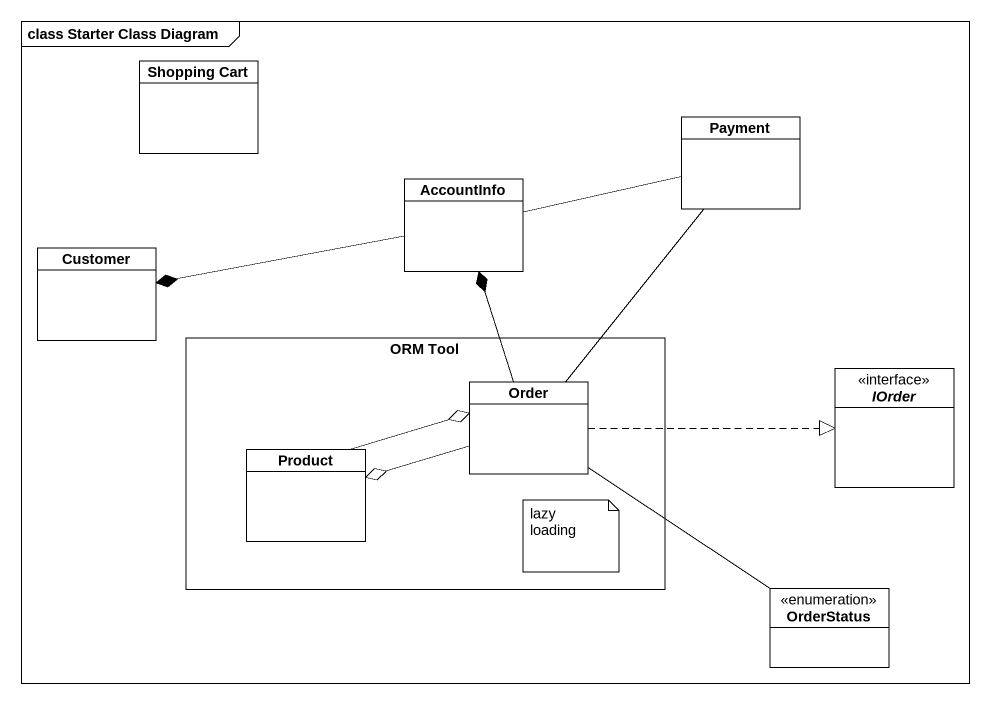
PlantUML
@startuml
mainframe class Starter Class Diagram
hide circle
hide empty members
class "Shopping Cart" as Shopping_Cart
class Payment
class AccountInfo
class Customer
rectangle "ORM Tool" as ORM_Tool {
  class Order
  class Product
}
interface IOrder
enum OrderStatus
AccountInfo -right- Payment
AccountInfo -left-* Customer
Order -up- Payment
Order -up-* AccountInfo
Order .right.|> IOrder
Order -left-o Product
Product -right-o Order
OrderStatus -up- Order
note as N1
  lazy loading
end note
@enduml
